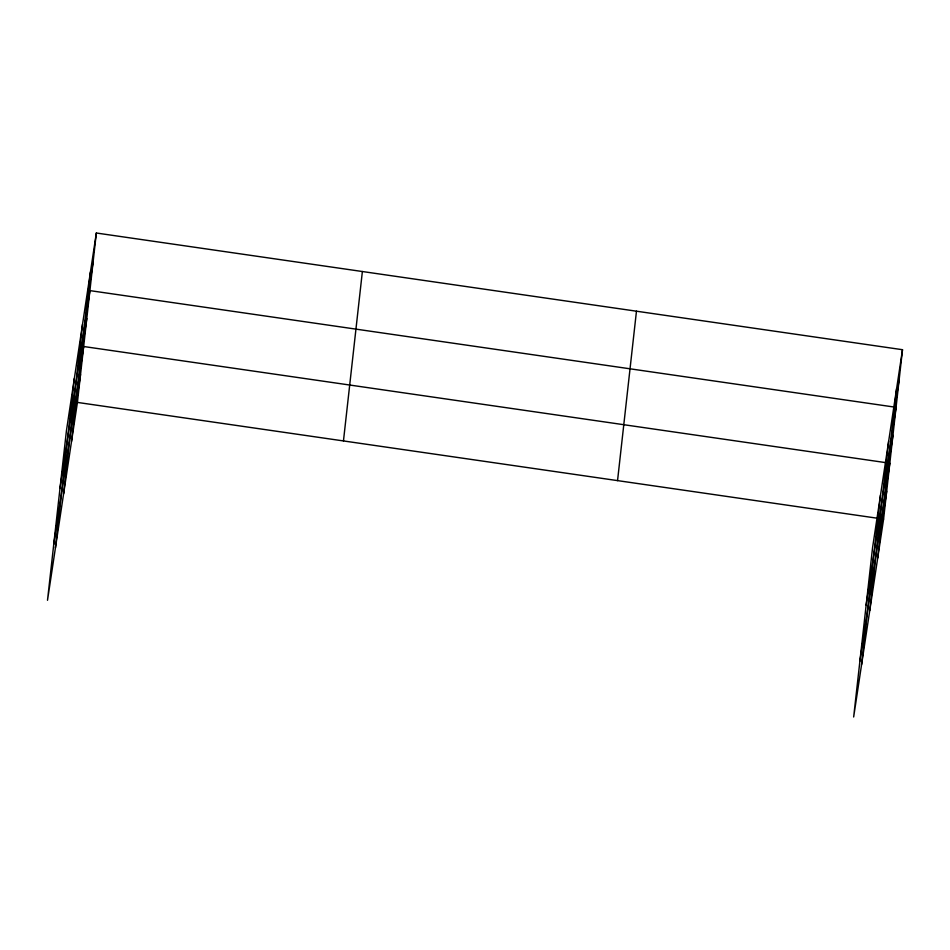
<?xml version="1.0" encoding="UTF-8"?>
<svg xmlns="http://www.w3.org/2000/svg" width="950" height="950" viewBox="0 0 950 950"><rect width="100%" height="100%" fill="white"/><g stroke="black" fill="none" stroke-linecap="round" stroke-linejoin="round"><path stroke-width="1.43" d="M55.432 547.865L74.349 378.444M63.603 493.846L82.508 324.437M71.523 441.418L90.44 272.009M96.342 233.011L66.417 430.872L47.5 600.293L77.425 402.42L96.342 233.011L902.5 349.707L883.583 519.128L853.658 716.989L872.575 547.58L902.5 349.707M343.461 440.931L362.378 271.522M617.547 480.617L636.464 311.196M861.591 664.561L880.508 495.152M869.761 610.541L888.678 441.133M877.693 558.113L896.598 388.704M87.222 300.806L93.124 261.808M59.981 488.478L89.906 290.617L896.064 407.312L866.139 605.174M80.893 357.556L86.782 318.571M53.746 544.386L83.671 346.512L885.471 462.591M74.646 413.464L80.548 374.466M893.392 417.501L899.282 378.516M887.051 474.252L892.953 435.266M859.904 661.081L889.829 463.22M880.804 530.159L886.706 491.174M77.425 402.42L877.764 518.284M880.674 518.7L883.583 519.128"/></g></svg>
